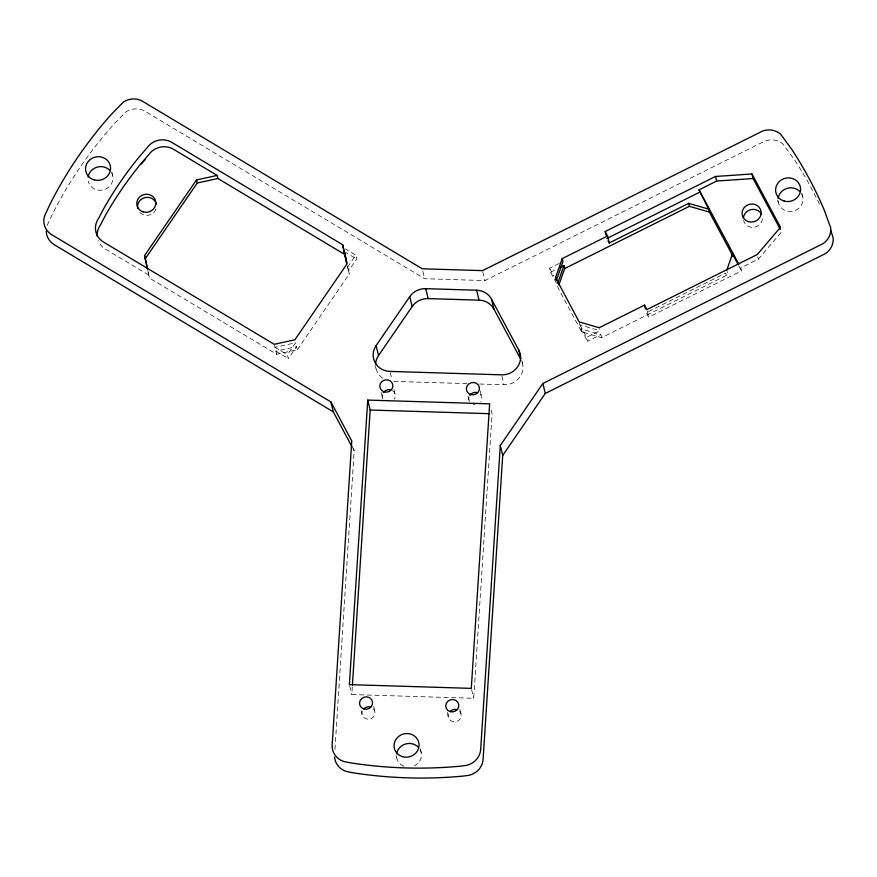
<?xml version="1.0" encoding="UTF-8"?>
<svg xmlns="http://www.w3.org/2000/svg" width="877" height="877" viewBox="0 0 877 877"><rect width="100%" height="100%" fill="white"/><g stroke="black" fill="none" stroke-linecap="round" stroke-linejoin="round"><path stroke-width="0.66" stroke-dasharray="4.38 3.29" d="M334.948 749.386L354.176 450.855L353.574 448.366M491.153 410.041L492.063 413.758L473.712 698.3L351.809 694.551L352.335 686.384M559.318 263.396L549.627 268.23L550.603 272.21L557.246 284.63L557.969 287.612L581.637 331.868L601.611 337.645L726.364 275.422L727.702 271.607M47.161 225.422L53.146 212.727A424.369 398.772 -13.7 0 1 114.087 123.975L125.97 111.85A18.143 17.047 -13.7 0 1 139.596 109.154L143.631 110.414L424.676 278.722L484.926 280.574L765.369 140.824A18.033 16.948 -13.7 0 1 782.931 143.949L793.948 158.967A424.369 398.772 -13.7 0 1 819.71 204.582M148.18 272.429L149.496 278.086L276.672 354.253L297.303 349.726L296.558 346.656L288.336 358.616L287.393 354.747L295.615 342.775L274.972 347.314L274.49 345.319M347.566 267.123L355.788 255.152L345.626 249.068M297.303 349.726L349.254 274.062L348.509 270.993L356.731 259.033L355.788 255.152M726.364 275.422L725.783 273.043L646.349 312.661L648.739 317.123L741.503 270.861L740.78 267.88L758.353 259.121L781.604 231.846M550.603 272.21L556.654 269.184M601.611 337.645L600.888 334.674L587.557 341.317L586.592 337.349L599.923 330.695L599.429 328.711M276.672 354.253L275.915 351.184L296.558 346.656M393.718 381.385L467.255 383.644M479.511 384.016L504.023 384.773A17.935 16.849 -13.7 0 0 522.012 361.905M579.456 322.933L579.949 324.918L599.923 330.695M581.637 331.868L580.914 328.897L600.888 334.674M344.31 251.589L356.731 259.033M274.972 347.314L287.393 354.747M148.739 275.016L105.119 248.882A17.935 16.849 -13.7 0 1 98.092 240.484M275.915 351.184L288.336 358.616M738.927 266.038L741.503 270.861M549.627 268.23L553.858 276.134M579.949 324.918L586.592 337.349M580.914 328.897L587.557 341.317M352.916 448.487L354.176 450.855M801.863 193.225L802.773 196.952M777.647 199.846L778.25 202.335M757.805 256.829L758.353 259.121M647.204 310.842L648.739 317.123M521.716 360.304L522.626 364.021M482.81 271.892L484.926 280.574M501.907 376.08L504.023 384.773M480.245 390.956L481.758 397.16M468.011 396.251L468.91 399.978M422.857 271.278L424.676 278.722M471.596 689.607L473.712 698.3M390.243 372.648L391.756 378.853M393.959 389.531L395.176 394.497M459.91 709.263L461.127 714.229M375.334 365.797L375.937 368.285M381.122 392.359L382.328 397.325M447.073 712.08L448.279 717.046M420.324 748.881L421.234 752.609M396.108 755.503L396.711 757.991M373.69 706.61L374.907 711.576M361.149 710.677L362.058 714.393M349.682 685.869L351.809 694.551M111.828 172.035L112.727 175.762M347.577 266.301L349.254 274.062M347.391 265.819L348.509 270.993M147.807 270.313L149.496 278.086M801.71 194.058A12.552 11.796 -13.7 0 1 793.005 211.171A12.552 11.796 -13.7 0 1 778.031 199.254M420.171 749.714A12.552 11.796 -13.7 0 1 414.558 765.742M403.99 766.29A12.552 11.796 -13.7 0 1 396.492 754.911M373.394 708.748A6.577 6.183 -13.7 0 1 369.787 719.03A6.577 6.183 -13.7 0 1 362.267 711.192M480.245 394.332A6.577 6.183 -13.7 0 1 480.804 401.841M474.939 404.768A6.577 6.183 -13.7 0 1 473.251 404.505M469.469 401.491A6.577 6.183 -13.7 0 1 469.118 396.777M392.37 390.638A6.577 6.183 -13.7 0 1 394.222 399.178M382.887 398.838A6.577 6.183 -13.7 0 1 382.536 394.113M382.635 378.184A17.935 16.849 -13.7 0 1 375.619 366.104M459.614 711.4A6.577 6.183 -13.7 0 1 456.007 721.672A6.577 6.183 -13.7 0 1 448.487 713.834M111.664 172.868A12.552 11.796 -13.7 0 1 104.549 189.531A12.552 11.796 -13.7 0 1 88.215 181.144M156.084 208.956A9.559 8.989 -13.7 0 1 139.903 212.508M762.442 218.68A9.559 8.989 -13.7 0 1 753.595 227.362A9.559 8.989 -13.7 0 1 743.586 220.445"/><path stroke-width="1.32" d="M367.748 400.087L349.386 684.63L471.289 688.368L489.64 403.837L367.748 400.087L370.171 410.019L352.422 685.025M824.435 210.557L830.727 227.91A18.033 16.948 -13.7 0 1 823.207 243.565L542.874 383.49L500.296 445.494L480.673 749.473A17.935 16.849 -13.7 0 1 466.4 765.391L460.425 766.18A424.369 398.783 -13.7 0 1 350.208 762.793L344.343 761.642A17.935 16.849 -13.7 0 1 332.175 744.913L351.765 440.923L330.914 401.929L51.82 234.751A17.935 16.849 -13.7 0 1 44.738 215.49L50.734 202.795A424.369 398.783 -13.7 0 1 111.664 114.032L123.558 101.918A18.143 17.047 -13.7 0 1 137.174 99.222L141.208 100.482L422.254 268.79L482.503 270.642L762.946 130.892A18.033 16.948 -13.7 0 1 780.519 134.017L791.525 149.035A424.369 398.783 -13.7 0 1 824.435 210.546M500.296 445.494L502.718 455.426L483.095 759.405A17.935 16.849 -13.7 0 1 468.822 775.323L462.848 776.112A424.369 398.772 -13.7 0 1 352.631 772.725L346.766 771.574A17.935 16.849 -13.7 0 1 334.597 757.048M555.547 277.669L562.234 258.605L607.542 236.001L605.163 231.539L715.489 176.474L751.984 173.964L780.486 227.275L757.246 254.538L646.897 309.581L644.507 305.119L599.188 327.713L579.215 321.936L555.547 277.669L556.27 280.662L562.957 261.587L562.234 258.605M557.684 283.359L563.922 265.556L560.293 267.375M558.857 285.069L564.656 268.537L563.922 265.556M726.682 270.5L732.47 253.979L738.281 264.832M147.347 268.537L144.541 255.602L196.492 179.949L217.134 175.422L217.88 178.491L345.056 254.659L344.31 251.589M147.533 269.02L145.297 258.671L197.237 183.019L217.88 178.491M375.608 363.889A17.935 16.849 -13.7 0 1 378.546 355.514L376.123 345.582L409.734 296.634A17.935 16.849 -13.7 0 1 425.729 288.665L476.617 290.221A17.935 16.849 -13.7 0 1 491.515 299.156L518.691 349.967L520.806 358.649M378.546 355.514L412.157 306.566A17.935 16.849 -13.7 0 1 428.151 298.597L479.028 300.153A17.935 16.849 -13.7 0 1 493.937 309.077L520.478 358.715M502.718 455.426L545.297 393.422L825.619 253.497A18.033 16.948 -13.7 0 0 833.15 237.842L830.815 230.53M141.318 163.999L145.527 159.175M732.47 253.979L733.051 256.347L709.383 212.091L708.66 209.121L699.046 189.849L716.608 181.057L753.091 178.535L780.344 229.478M606.851 238.489L699.627 192.227M608.046 240.726L609.241 242.962L688.686 203.343L708.66 209.121M564.656 268.537L689.41 206.314L709.383 212.091M370.171 410.019L489.322 413.681M342.633 244.727L171.815 142.37A17.935 16.849 -13.7 0 0 147.051 147.807L139.498 156.534A373.558 351.03 -13.7 0 0 103.683 208.704L98.41 218.735A17.935 16.849 -13.7 0 0 103.453 242.019L274.249 344.321L294.88 339.794L346.832 264.141L342.633 244.727L346.832 263.232M217.134 175.422L173.514 149.287A17.935 16.849 -13.7 0 0 148.739 154.725L141.175 163.396A373.558 351.03 -13.7 0 0 105.35 215.567L100.088 225.597A17.935 16.849 -13.7 0 0 97.161 236.187M352.28 447.314L333.326 411.872L54.242 244.683A17.935 16.849 -13.7 0 1 46.24 230.87M699.046 189.849L738.851 264.284M751.984 173.964L753.091 178.535M715.489 176.474L716.608 181.057M688.686 203.343L689.41 206.314M644.507 305.119L645.428 308.89M607.542 236.001L609.241 242.962M605.163 231.539L606.007 235.014M542.874 383.49L545.297 393.422M491.515 299.156L493.937 309.077M476.617 290.221L479.028 300.153M425.729 288.665L428.151 298.597M409.734 296.634L412.157 306.566M330.914 401.929L333.326 411.872M196.492 179.949L197.237 183.019M144.541 255.602L145.297 258.671M345.341 255.952L346.733 262.42M778.14 198.235A12.552 11.796 -13.7 0 1 786.954 188.391A12.552 11.796 -13.7 0 1 799.879 191.548M376.123 345.582A17.935 16.849 -13.7 0 0 389.936 371.409L501.6 374.841A17.935 16.849 -13.7 0 0 518.691 349.967M396.601 753.891A12.552 11.796 -13.7 0 1 405.415 744.047A12.552 11.796 -13.7 0 1 418.34 747.204M364.141 708.463A6.577 6.183 -13.7 0 1 370.565 707.059M383.293 392.633A6.577 6.183 -13.7 0 1 390.835 389.98M469.875 395.297A6.577 6.183 -13.7 0 1 477.417 392.633M137.711 208.397A9.559 8.989 -13.7 0 1 145.143 197.555A9.559 8.989 -13.7 0 1 156.391 204.286M450.361 711.115A6.577 6.183 -13.7 0 1 456.785 709.701M88.095 177.044A12.552 11.796 -13.7 0 1 96.919 167.2A12.552 11.796 -13.7 0 1 109.844 170.357M743.411 218.099A9.559 8.989 -13.7 0 1 751.03 209.603A9.559 8.989 -13.7 0 1 761.455 214.131M784.126 201.041A12.552 11.796 -13.7 0 0 800.35 187.02A12.552 11.796 -13.7 0 0 779.806 181.079A12.552 11.796 -13.7 0 0 784.126 201.041M402.587 756.698A12.552 11.796 -13.7 0 0 418.811 742.676A12.552 11.796 -13.7 0 0 398.268 736.735A12.552 11.796 -13.7 0 0 402.587 756.698M94.08 179.851A12.552 11.796 -13.7 0 0 110.316 165.83A12.552 11.796 -13.7 0 0 89.761 159.888A12.552 11.796 -13.7 0 0 94.08 179.851M363.977 708.989A6.577 6.183 -13.7 0 0 372.484 701.644A6.577 6.183 -13.7 0 0 361.719 698.53A6.577 6.183 -13.7 0 0 363.977 708.989M450.197 711.642A6.577 6.183 -13.7 0 0 458.704 704.297A6.577 6.183 -13.7 0 0 447.939 701.183A6.577 6.183 -13.7 0 0 450.197 711.642M384.258 391.909A6.577 6.183 -13.7 0 0 392.753 384.565A6.577 6.183 -13.7 0 0 381.988 381.451A6.577 6.183 -13.7 0 0 384.258 391.909M470.839 394.573A6.577 6.183 -13.7 0 0 479.335 387.228A6.577 6.183 -13.7 0 0 468.57 384.115A6.577 6.183 -13.7 0 0 470.839 394.573M143.28 211.905A9.559 8.989 -13.7 0 0 155.635 201.228A9.559 8.989 -13.7 0 0 139.98 196.689A9.559 8.989 -13.7 0 0 143.28 211.905M748.596 221.662A9.559 8.989 -13.7 0 0 760.962 210.984A9.559 8.989 -13.7 0 0 745.307 206.446A9.559 8.989 -13.7 0 0 748.596 221.662"/></g></svg>
